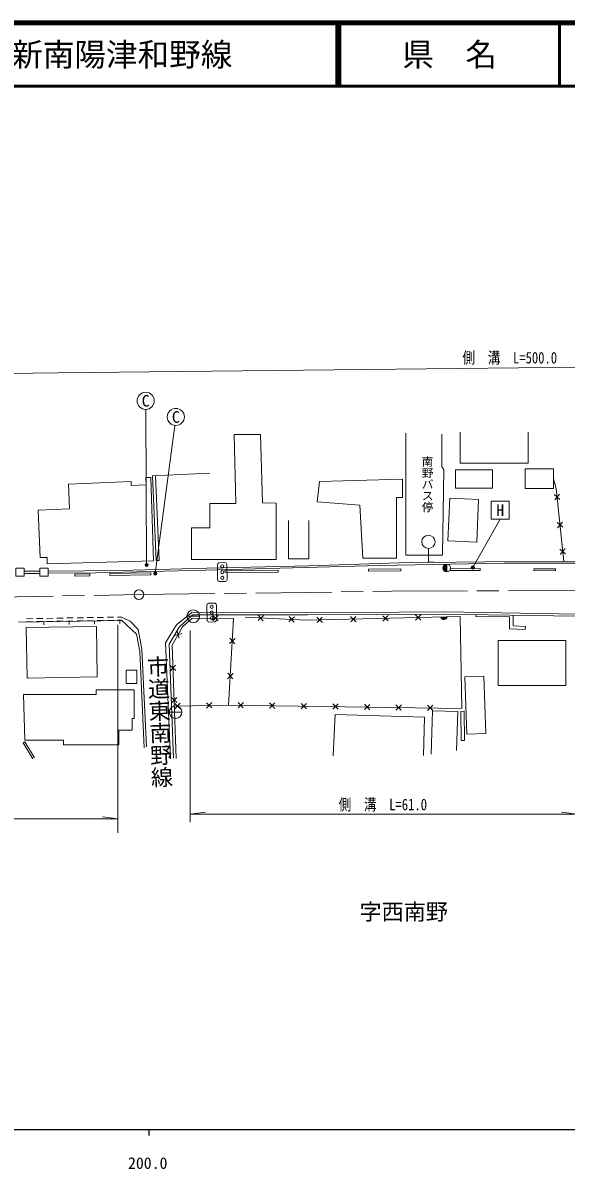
# Model space of a CAD drawing. Units: millimetres at full size, sheet at 1:1000; details may follow other scales. Extents: x 40000 to 680000, y 20000 to 380000.
# Drawn here: x 248089 to 334054, y 198715 to 380000 of the extents above; entities that cross this region are included whole.
import ezdxf
from ezdxf.enums import TextEntityAlignment as Align

# ---------------------------------------------------------------- set-up
doc = ezdxf.new("R2010")
doc.units = ezdxf.units.MM
doc.header["$LTSCALE"] = 1000
doc.header["$PDMODE"] = 32
doc.header["$PDSIZE"] = 500
doc.linetypes.add('CHAIN', pattern=[18.5, 12, -1.5, 3.5, -1.5])
for name, color, linetype, lineweight in [('M-BGD', 7, 'Continuous', 13), ('M-BMK', 2, 'CHAIN', 13), ('M-BMK-SRVR', 3, 'Continuous', 13), ('M-STR-HTXT', 7, 'Continuous', 13), ('M-STR-STRC', 7, 'Continuous', 13), ('M-TTL', 2, 'Continuous', 140), ('M-TTL-BAND', 7, 'Continuous', 25), ('M-TTL-LINE', 7, 'Continuous', 50)]:
    doc.layers.add(name, color=color, linetype=linetype, lineweight=lineweight)
doc.layers.add('M-BMK-HTXT', color=7, linetype='Continuous')
doc.layers.add('M-TTL-TXT', color=7, linetype='Continuous')
doc.styles.add('@ＭＳ ゴシック', font='')
doc.styles.add('ＭＳ ゴシック', font='')
doc.styles.get('@ＭＳ ゴシック').set_extended_font_data('@MS Gothic')
doc.styles.get('ＭＳ ゴシック').set_extended_font_data('MS Gothic')

msp = doc.modelspace()

# ---------------------------------------------------------------- hatches: boundary and pattern name
at = {"layer": 'M-BGD'}
for points in [[(315158, 294388, 0.41421), (314558, 293788, 0.41421), (315158, 293188)], [(315225, 286058, -0.82183), (314235, 286035)]]:
    msp.add_hatch(color=256, dxfattribs=at).paths.add_polyline_path(points)
at = {"layer": 'M-STR-STRC'}
for points in [[(267895, 294386, -0.41421), (267795, 294047, -0.41421), (267455, 294147, -1)], [(269264, 293031, -1), (268824, 292792, -0.41421), (268924, 293131, -0.41421)]]:
    msp.add_hatch(color=256, dxfattribs=at).paths.add_polyline_path(points)

# ---------------------------------------------------------------- linework, layer by layer
at = {"layer": 'M-BGD'}
for p, q in [((317303, 315252), (317303, 310342)), ((328067, 310342), (328067, 315252)), ((317303, 310342), (328067, 310342)), ((268595, 308382), (277692, 308765)), ((269161, 294960), (268595, 308382)), ((269660, 294981), (269094, 308403)), ((333089, 304646), (332166, 305397)), ((333008, 305480), (332253, 304552)), ((290144, 301302), (290144, 295232)), ((293355, 295232), (293355, 301302)), ((333541, 300226), (332618, 300977)), ((333460, 301060), (332705, 300133)), ((312265, 296875), (312265, 294701)), ((333972, 296012), (333049, 296763)), ((333891, 296846), (333136, 295919)), ((269161, 294960), (269660, 294981)), ((290144, 295232), (293355, 295232)), ((312265, 294701), (313154, 294701)), ((315158, 293188), (315158, 294388)), ((315708, 293669), (320439, 293684)), ((320439, 293684), (320440, 293384)), ((248308, 293269), (250757, 293288)), ((248308, 292917), (250757, 292936)), ((256295, 292810), (258660, 292849)), ((256300, 292510), (256295, 292810)), ((256300, 292510), (258665, 292549)), ((258660, 292849), (258665, 292549)), ((261863, 292903), (268317, 293009)), ((261863, 292903), (261868, 292603)), ((261868, 292603), (268322, 292709)), ((268322, 292709), (268317, 293009)), ((280070, 293368), (288502, 293452)), ((280073, 293068), (280070, 293368)), ((280073, 293068), (288505, 293152)), ((288502, 293452), (288505, 293152)), ((302764, 293593), (307880, 293643)), ((302764, 293593), (302767, 293293)), ((302767, 293293), (307883, 293343)), ((307880, 293643), (307883, 293343)), ((315708, 293669), (315709, 293369)), ((315709, 293369), (320440, 293384)), ((328928, 293673), (328927, 293373)), ((328927, 293373), (332389, 293363)), ((328928, 293673), (332390, 293663)), ((332390, 293663), (332389, 293363)), ((247412, 285221), (263710, 285492)), ((248653, 285771), (249653, 285788)), ((248661, 285271), (249661, 285288)), ((250253, 285798), (251253, 285815)), ((250261, 285298), (251261, 285315)), ((251412, 285287), (251420, 284787)), ((251853, 285825), (252852, 285841)), ((251861, 285325), (252861, 285341)), ((253452, 285851), (254452, 285868)), ((253461, 285351), (254461, 285368)), ((255052, 285878), (256052, 285895)), ((255061, 285378), (256060, 285395)), ((255411, 285354), (255419, 284854)), ((256652, 285905), (257652, 285921)), ((256660, 285405), (257660, 285422)), ((258252, 285931), (259252, 285948)), ((258260, 285432), (259260, 285448)), ((259410, 285421), (259419, 284921)), ((259852, 285958), (260851, 285975)), ((259860, 285458), (260860, 285475)), ((261451, 285985), (262451, 286001)), ((261460, 285485), (262459, 285502)), ((263051, 286011), (263701, 286022)), ((263059, 285512), (263709, 285522)), ((263410, 285487), (263418, 284987)), ((274057, 286166), (276057, 286166)), ((278974, 286250), (278129, 285413)), ((278136, 286259), (278978, 285409)), ((285300, 285490), (286182, 286288)), ((286137, 285444), (285334, 286330)), ((290176, 285250), (291057, 286048)), ((291013, 285204), (290209, 286090)), ((295485, 285169), (294620, 285995)), ((294647, 285154), (295468, 286015)), ((300807, 285295), (299941, 286121)), ((299969, 285280), (300789, 286141)), ((305914, 285416), (305049, 286242)), ((305076, 285401), (305897, 286262)), ((311069, 285538), (310203, 286364)), ((310231, 285523), (311052, 286384)), ((315225, 286058), (314235, 286035)), ((317551, 271588), (317313, 286108)), ((319766, 286107), (319770, 286407)), ((319766, 286107), (325110, 286052)), ((325110, 286052), (325110, 284174)), ((325654, 286312), (325654, 284614)), ((248626, 284371), (259725, 284556)), ((248626, 284371), (248760, 276372)), ((259725, 284556), (259858, 276557)), ((272074, 283085), (273224, 283411)), ((272487, 283814), (272811, 282670)), ((325110, 284174), (327596, 284075)), ((325654, 284614), (327614, 284536)), ((327596, 284075), (327614, 284536)), ((281657, 282626), (280765, 281828)), ((281605, 281789), (280812, 282676)), ((272284, 277573), (271414, 278384)), ((272259, 278411), (271443, 277536)), ((248760, 276372), (259858, 276557)), ((281348, 277077), (280457, 276279)), ((281297, 276240), (280504, 277126)), ((272463, 272489), (271593, 273299)), ((272438, 273326), (271623, 272451)), ((272986, 271548), (272124, 272378)), ((272148, 271537), (272973, 272394)), ((277985, 271643), (277123, 272473)), ((277147, 271632), (277972, 272489)), ((282132, 271677), (282985, 272506)), ((282970, 271660), (282137, 272518)), ((287132, 271606), (287985, 272434)), ((287970, 271589), (287136, 272447)), ((292131, 271534), (292984, 272363)), ((292969, 271517), (292136, 272375)), ((297131, 271463), (297984, 272292)), ((297969, 271446), (297135, 272304)), ((302130, 271391), (302983, 272220)), ((302968, 271375), (302135, 272232)), ((307130, 271320), (307983, 272149)), ((307968, 271303), (307134, 272161)), ((312129, 271248), (312982, 272077)), ((312967, 271232), (312134, 272089)), ((271253, 270983), (273253, 270983)), ((317420, 271115), (317920, 271120)), ((317420, 271115), (317469, 266479)), ((317920, 271120), (317969, 266484)), ((248117, 266148), (248374, 266303)), ((248117, 266148), (249666, 263582)), ((248374, 266303), (249922, 263737)), ((317969, 266484), (317469, 266484))]:
    msp.add_line(p, q, dxfattribs=at)
for points in [[(288185, 304049), (288185, 295144), (274770, 295144), (274770, 300126), (277694, 300126), (277694, 303963), (281793, 303963), (281517, 314927), (285679, 314927), (286029, 304079)], [(316560, 306431), (322402, 306431), (322402, 309308), (316560, 309308)], [(327601, 306353), (332038, 306353), (332038, 309464), (327601, 309464)], [(268732, 294939), (268314, 308116), (267541, 308092), (267578, 306932), (265236, 306858), (265217, 307472), (255308, 307057), (255473, 303125), (250529, 302918), (250843, 295441), (251922, 295441), (251922, 294465)], [(295029, 307458), (308183, 307812), (308183, 304954), (307212, 304954), (307212, 295345), (301883, 295345), (301412, 303708), (294650, 304239)], [(315350, 298063), (319911, 297872), (320194, 304629), (315633, 304820)], [(246982, 292483), (248308, 292483), (248308, 293772), (246982, 293772)], [(250757, 292483), (252083, 292483), (252083, 293772), (250757, 293772)], [(323297, 275216), (333988, 275216), (333988, 282318), (323297, 282318)], [(264448, 275519), (266132, 275519), (266132, 277612), (264448, 277612)], [(318363, 267501), (321369, 267607), (321049, 276663), (318042, 276557)], [(248208, 273765), (259700, 273765), (259700, 274514), (265705, 274514), (265705, 269984), (265388, 269984), (265388, 268156), (263287, 268156), (263287, 265821), (254524, 265821), (254524, 266544), (248390, 266544)]]:
    msp.add_lwpolyline(points, close=True, dxfattribs=at)
for points in [[(308702, 315127), (308702, 295800), (314474, 295800), (314685, 309352), (314391, 309772), (314391, 314976)], [(333674, 294822), (332493, 306374), (332038, 307909)], [(252083, 292946), (259553, 293005), (276976, 293455), (304544, 294200), (324229, 294530), (335913, 294529), (337182, 293999), (359000, 294118), (376695, 294129), (386156, 294205), (398615, 294605), (422669, 294895), (438807, 295064), (439664, 295056)], [(252083, 293298), (263509, 293385), (277209, 293766), (293386, 294122), (307612, 294583), (321204, 294786), (335950, 294828), (336962, 294417), (352070, 294533), (368572, 294505), (383741, 294593), (387293, 294818)], [(271438, 263608), (270675, 281926), (272404, 284778), (274822, 286755), (293105, 286707), (314861, 286835), (335848, 286499), (337618, 266497)], [(271900, 263724), (271211, 281755), (272823, 284422), (274947, 286405), (293105, 286357), (314859, 286485), (335527, 286154), (336623, 273768)], [(267641, 265487), (266936, 280958), (266307, 284051), (265039, 285376), (263701, 286022)], [(263709, 285522), (266079, 283320), (266586, 280568), (267256, 265331)], [(272357, 263663), (271725, 281596), (273331, 284471), (274859, 285854), (281412, 285821), (280650, 272115)], [(317313, 286108), (292948, 285531), (283253, 286008)], [(272065, 271953), (280650, 272115), (317551, 271588)], [(297216, 264102), (297494, 270610), (311670, 270177), (311486, 264150)], [(312718, 264329), (312905, 271176), (316895, 271067), (316701, 264934)]]:
    msp.add_lwpolyline(points, dxfattribs=at)
for centre, radius in [((312265, 297925), 1050), ((315158, 293788), 600), ((275057, 286166), 1000), ((272253, 270983), 1000)]:
    msp.add_circle(centre, radius, dxfattribs=at)
msp.add_arc((314728, 286145), 505, 192.52838, 350.18657, dxfattribs=at)
at = {"layer": 'M-BMK'}
msp.add_lwpolyline([(66150, 286420), (128382, 287679), (166128, 288142), (205628, 288689), (240861, 289142), (266457, 289569), (306427, 290114), (366568, 290371), (405218, 290494), (448747, 290723), (466568, 290769), (492029, 290902), (498848, 290781), (505648, 290351), (511407, 289915), (516378, 289385), (526069, 287856), (530551, 286959), (566226, 279890)], dxfattribs=at)
at = {"layer": 'M-BMK-SRVR'}
msp.add_circle((266457, 289569), 750, dxfattribs=at)
at = {"layer": 'M-STR-HTXT'}
for p, q in [((267675, 294267), (267527, 318881)), ((269044, 292912), (272115, 316338)), ((319287, 293865), (323626, 301528)), ((263131, 251872), (263131, 284813)), ((274563, 253605), (274563, 283922)), ((215217, 254106), (263131, 254106)), ((263131, 254106), (260699, 254448)), ((274563, 254839), (276994, 255181)), ((274563, 254839), (335773, 254839)), ((335773, 254839), (333342, 255181))]:
    msp.add_line(p, q, dxfattribs=at)
msp.add_lwpolyline([(66016, 321443), (162880, 323436), (253640, 324669), (345999, 325656), (460590, 326084), (489677, 326064), (503565, 325482), (519173, 324278), (528483, 323178), (535259, 321910), (550277, 318771), (571296, 314407)], dxfattribs=at)
msp.add_lwpolyline([(322219, 304340), (325032, 304340), (325032, 301528), (322219, 301528)], close=True, dxfattribs=at)
for centre in [(267519, 320231), (272291, 317676)]:
    msp.add_circle(centre, 1350, dxfattribs=at)
at = {"layer": 'M-STR-STRC'}
for p, q in [((278906, 291924), (278873, 294323)), ((280068, 294640), (279168, 294627)), ((280372, 294344), (280406, 291945)), ((279211, 291628), (280110, 291640)), ((278416, 288249), (277516, 288245)), ((277230, 285543), (277218, 287943)), ((278718, 287951), (278730, 285551)), ((277532, 285245), (278432, 285249))]:
    msp.add_line(p, q, dxfattribs=at)
for centre, radius in [((267675, 294267), 250), ((279627, 294034), 250), ((319287, 293865), 150), ((319287, 293865), 120), ((319287, 293865), 90), ((319287, 293865), 60), ((319287, 293865), 30), ((319287, 293865), 20), ((269044, 292912), 250), ((279639, 293134), 250), ((279652, 292234), 250), ((277969, 287647), 250), ((277974, 286747), 250), ((277979, 285847), 250)]:
    msp.add_circle(centre, radius, dxfattribs=at)
for centre, radius, start, end in [((279317, 294187), 464, 108.62664, 162.98777), ((279941, 294205), 454, 17.93281, 73.6816), ((279356, 292082), 477, 199.37744, 252.23698), ((279949, 292093), 480, 289.60379, 342.01063), ((277673, 287791), 480, 109.0947, 161.50153), ((278267, 287797), 477, 18.86834, 71.72789), ((277663, 285679), 454, 197.42372, 253.17251), ((278287, 285691), 464, 288.11755, 342.47868)]:
    msp.add_arc(centre, radius, start, end, dxfattribs=at)
msp.add_point((319287, 293865), dxfattribs=at)
at = {"layer": 'M-TTL'}
msp.add_line((680000, 380000), (40000, 380000), dxfattribs=at)
at = {"layer": 'M-TTL-BAND'}
for p, q in [((40000, 205000), (579000, 205000)), ((268000, 205000), (268000, 204000))]:
    msp.add_line(p, q, dxfattribs=at)
at = {"layer": 'M-TTL-LINE'}
for p, q in [((297750, 380000), (297750, 370000)), ((298250, 380000), (298250, 370000)), ((333000, 380000), (333000, 370000)), ((40000, 370000), (680000, 370000))]:
    msp.add_line(p, q, dxfattribs=at)

# ---------------------------------------------------------------- texts
at = {"layer": 'M-BMK-HTXT', "style": '@ＭＳ ゴシック'}
msp.add_text('南野バス停', height=1320, rotation=270, dxfattribs=at).set_placement((312099, 311536), align=Align.MIDDLE_LEFT)
msp.add_text('市道東南野線', height=2566, rotation=272.003, dxfattribs=at).set_placement((267322, 279878), align=Align.BOTTOM_LEFT)
at = {"layer": 'M-BMK-HTXT', "style": 'ＭＳ ゴシック'}
msp.add_text('字西南野', height=2566, dxfattribs=at).set_placement((308359, 239412), align=Align.MIDDLE_CENTER)
at = {"layer": 'M-STR-HTXT', "style": 'ＭＳ ゴシック', "width": 0.8}
for s, p in [('側\u3000溝\u3000L=500.0', (325140, 325582)), ('側\u3000溝\u3000L=61.0', (305048, 254912))]:
    msp.add_text(s, height=1833, dxfattribs=at).set_placement(p, align=Align.BOTTOM_CENTER)
at = {"layer": 'M-STR-HTXT', "style": 'ＭＳ ゴシック'}
for s, p in [('C', (267519, 320231)), ('C', (272291, 317676)), ('H', (323626, 302934))]:
    msp.add_text(s, height=1833, dxfattribs=at).set_placement(p, align=Align.MIDDLE_CENTER)
at = {"layer": 'M-TTL-BAND', "style": 'ＭＳ ゴシック'}
msp.add_text('200.0', height=1833, dxfattribs=at).set_placement((267844, 198195), align=Align.BOTTOM_CENTER)
at = {"layer": 'M-TTL-TXT', "style": 'ＭＳ ゴシック'}
msp.add_text('主要地方道\u3000新南陽津和野線', height=3666, dxfattribs=at).set_placement((216234, 375000), align=Align.MIDDLE_LEFT)
msp.add_text('県\u3000名', height=3666, dxfattribs=at).set_placement((315625, 375000), align=Align.MIDDLE_CENTER)

doc.saveas('drawing.dxf')
